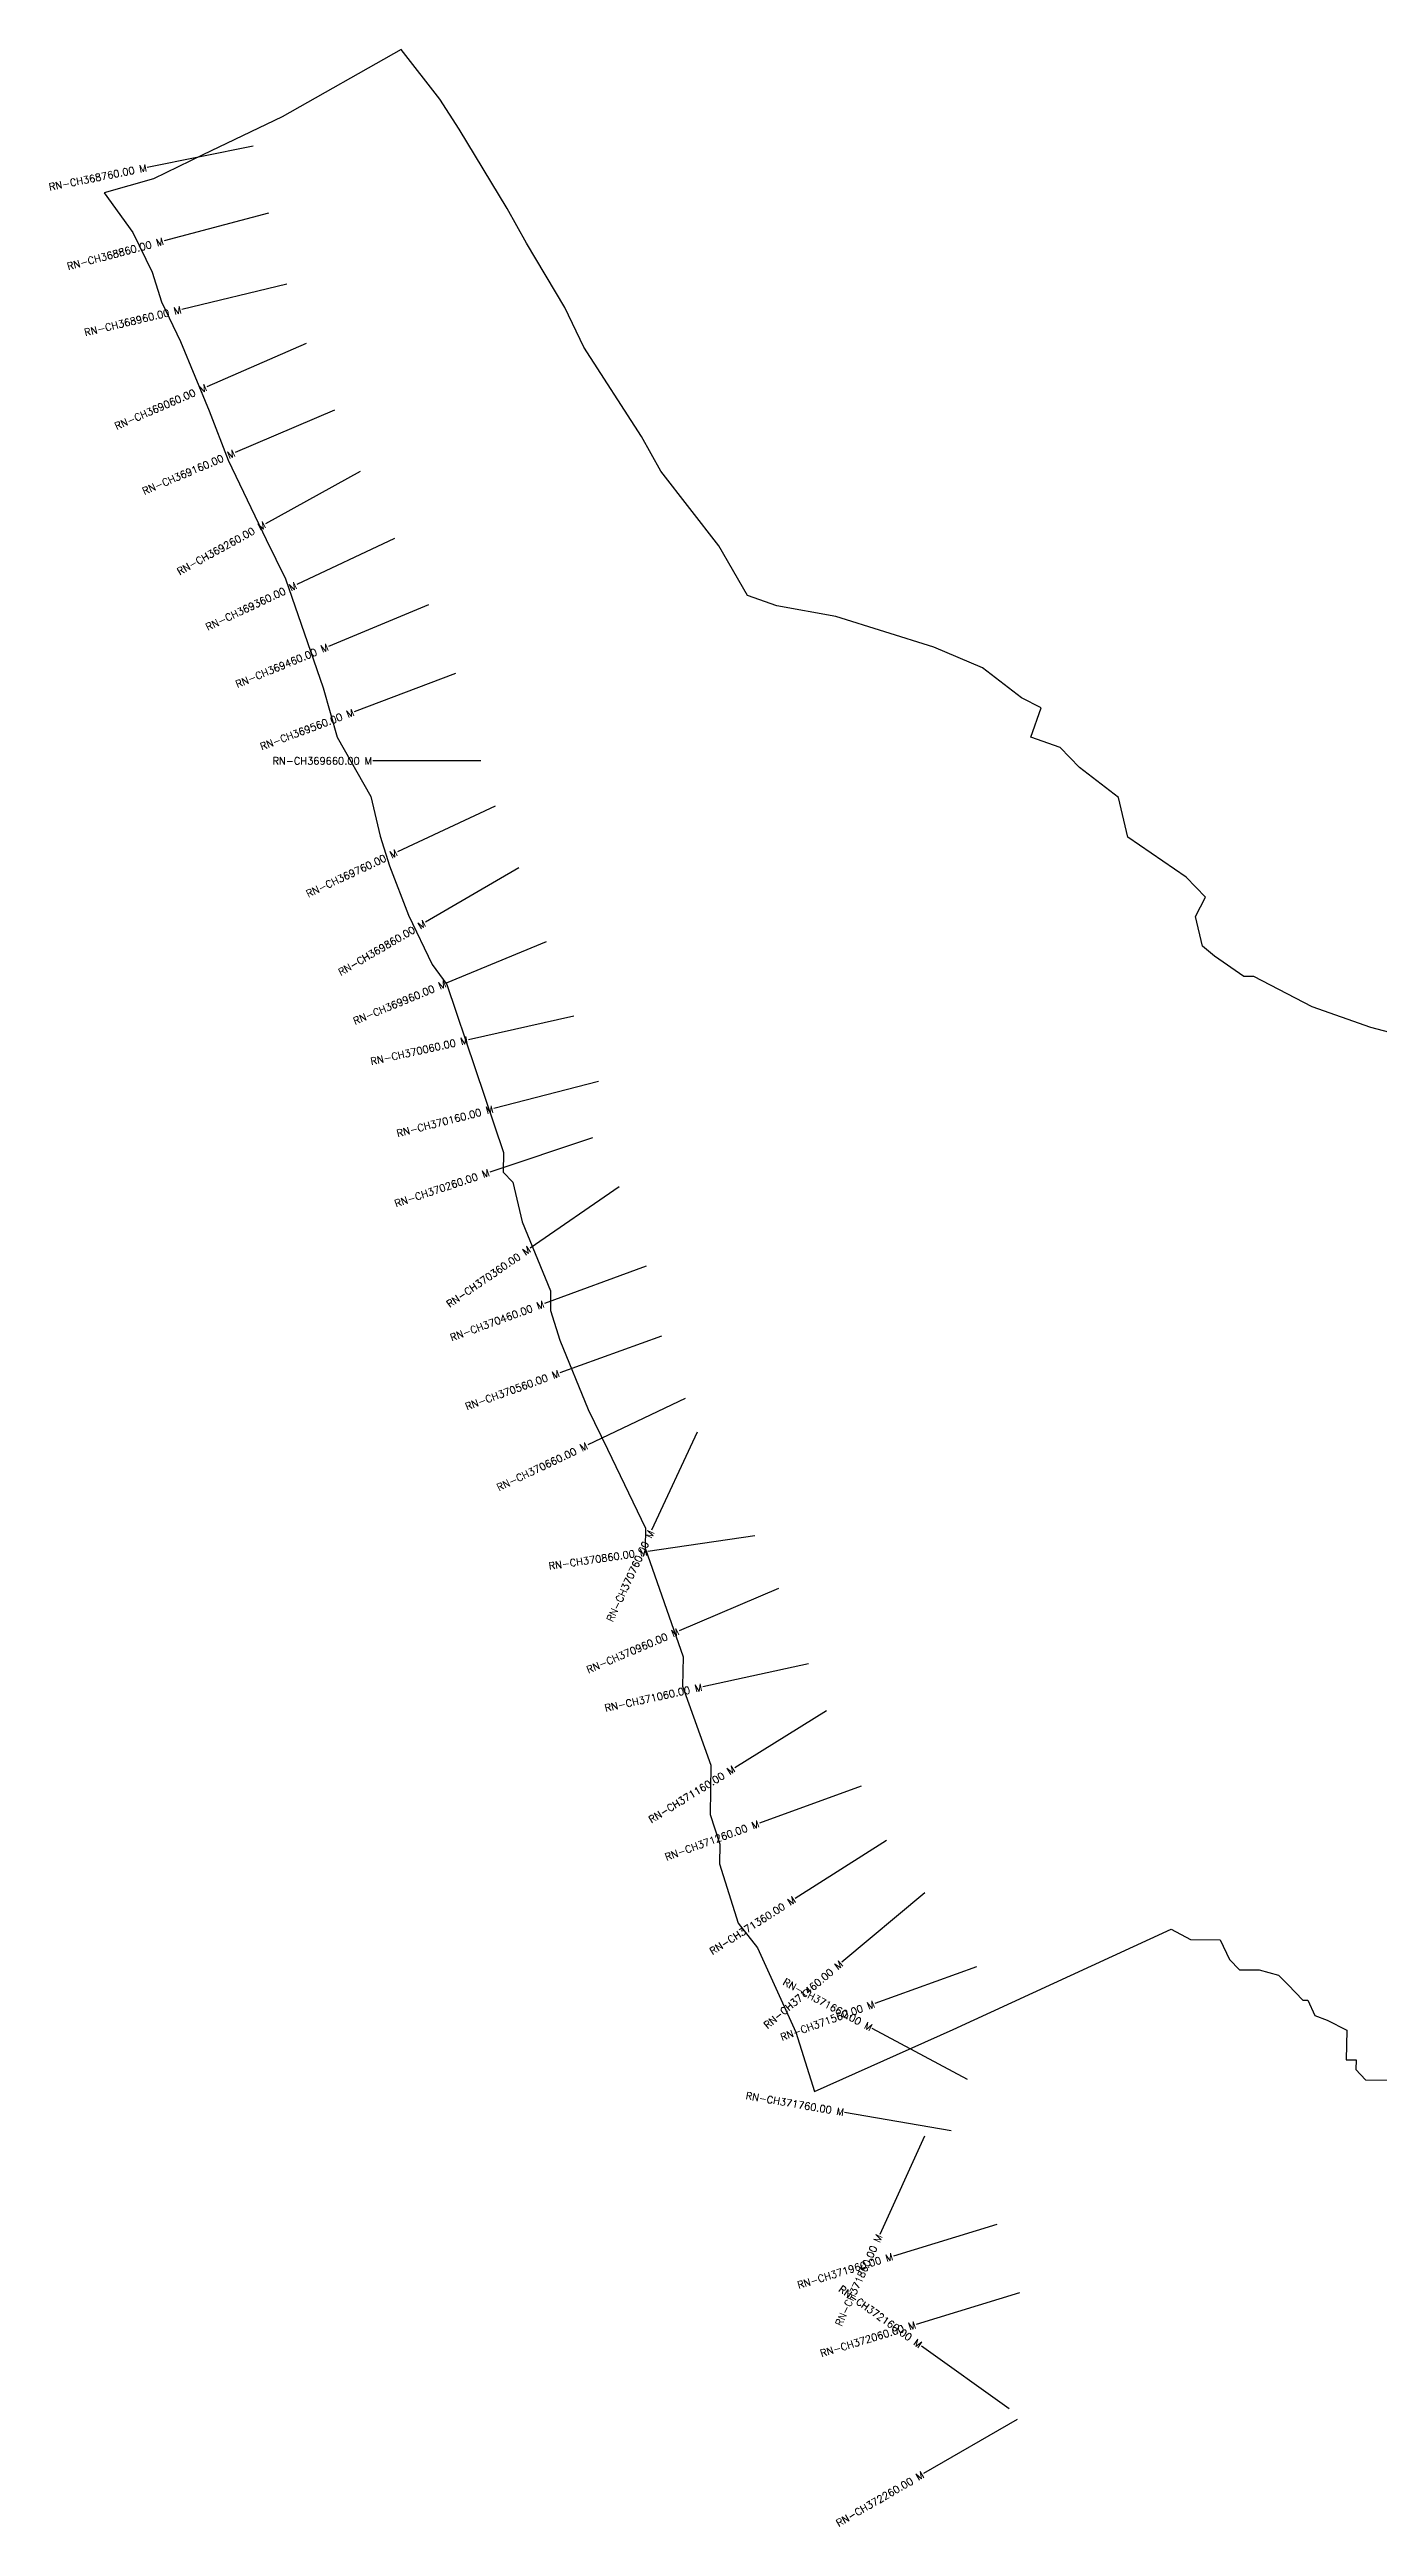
# Model space of a CAD drawing. Header units: metres. Extents: x 299365 to 303475, y 1964482 to 1967921.
# Drawn here: x 299365 to 301209, y 1964482 to 1967921 of the extents above; entities that cross this region are included whole.
import ezdxf
from ezdxf.enums import TextEntityAlignment as Align

# ---------------------------------------------------------------- set-up
doc = ezdxf.new("R2010")
doc.units = ezdxf.units.M
doc.header["$MEASUREMENT"] = 0
for name, color, linetype in [('CS', 134, 'Continuous'), ('CSMark', 6, 'Continuous'), ('VILLAGE BOUNDRY', 10, 'Continuous')]:
    doc.layers.add(name, color=color, linetype=linetype)
doc.styles.get("Standard").update_dxf_attribs({"font": 'simplex.shx'})

msp = doc.modelspace()

# ---------------------------------------------------------------- linework, layer by layer
at = {"layer": 'CS'}
for p, q in [((299647.4, 1967786.2), (299500.3, 1967756.8)), ((299668.6, 1967693.4), (299523.7, 1967654.8)), ((299694.1, 1967594.7), (299548.2, 1967559.8)), ((299720.7, 1967512.3), (299583.2, 1967452.4)), ((299760.3, 1967419.7), (299622.2, 1967361.1)), ((299795.6, 1967335), (299664.3, 1967262.3)), ((299843.4, 1967241.9), (299707.9, 1967177.7)), ((299890.5, 1967149.5), (299751.9, 1967092)), ((299928, 1967054.2), (299787.6, 1967001.3)), ((299963.2, 1966933.1), (299813.2, 1966933.1)), ((299983.3, 1966870.3), (299847.5, 1966806.7)), ((300015.9, 1966784.8), (299886.5, 1966709)), ((300053.9, 1966681.8), (299915.3, 1966624.5)), ((300092.4, 1966578.8), (299946, 1966546)), ((300126.5, 1966487.8), (299981.2, 1966450.3)), ((300118.1, 1966410), (299975.9, 1966362.3)), ((300155.1, 1966341.9), (300031.6, 1966256.7)), ((300192.5, 1966231.5), (300051.7, 1966179.8)), ((300213.9, 1966134.6), (300072.8, 1966083.5)), ((300247, 1966048.1), (300111.6, 1965983.6)), ((300263.3, 1966001.3), (300200.2, 1965865.2)), ((300343.3, 1965857.4), (300194.9, 1965835.5)), ((300376.3, 1965784.3), (300238.4, 1965725.4)), ((300417.8, 1965679.5), (300271.2, 1965647.5)), ((300443.1, 1965614.4), (300315.5, 1965535.4)), ((300490.8, 1965509.6), (300349.8, 1965458.4)), ((300526.1, 1965434.2), (300399.4, 1965353.9)), ((300579.3, 1965361.8), (300464.4, 1965265.4)), ((300651.2, 1965259.1), (300510.2, 1965208.1)), ((300638.5, 1965102.6), (300506.3, 1965173.4)), ((300615.8, 1965031.4), (300468, 1965056.9)), ((300579, 1965024.2), (300516.8, 1964887.7)), ((300679.1, 1964901.4), (300535.7, 1964857.5)), ((300710.9, 1964806.7), (300567.5, 1964762.7)), ((300696.6, 1964645.4), (300574.6, 1964732.6)), ((300707.3, 1964630.8), (300577.6, 1964555.5))]:
    msp.add_line(p, q, dxfattribs=at)
at = {"layer": 'VILLAGE BOUNDRY'}
msp.add_lwpolyline([(301252.9, 1966548.7), (301198.5, 1966563.2), (301117, 1966591.6), (301035.7, 1966633.7), (301022, 1966633.9), (300981.5, 1966661.8), (300964.9, 1966675.8), (300954.9, 1966716.9), (300969, 1966743.9), (300942.1, 1966771.6), (300861, 1966827.4), (300848.1, 1966882.2), (300794.1, 1966923.9), (300767.2, 1966951.6), (300726.4, 1966965.9), (300740.7, 1967006.6), (300713.6, 1967020.7), (300659.6, 1967062.4), (300591.7, 1967090.7), (300523.8, 1967112.2), (300455.8, 1967133.6), (300374.1, 1967148.4), (300333.4, 1967162.7), (300293.4, 1967231.5), (300213, 1967335.1), (300186.4, 1967383.3), (300106.2, 1967507.3), (300079.7, 1967562.3), (300026.4, 1967651.8), (299999.8, 1967700), (299933.1, 1967810.1), (299906.4, 1967851.5), (299852.8, 1967920.5), (299687.6, 1967827.3), (299577.6, 1967774.3), (299508.9, 1967741.2), (299440.3, 1967721.7), (299480.5, 1967666.5), (299507, 1967611.5), (299520.1, 1967570.3), (299546.6, 1967515.4), (299586.2, 1967419.2), (299612.5, 1967350.6), (299665.5, 1967240.6), (299692, 1967185.6), (299744.5, 1967034.7), (299764, 1966966.1), (299810.6, 1966883.5), (299823.4, 1966828.7), (299836.4, 1966787.6), (299862.8, 1966718.9), (299895.9, 1966650.2), (299916, 1966622.6), (299994.6, 1966389.4), (299994.2, 1966362.1), (300007.6, 1966348.2), (300020.5, 1966293.4), (300060.1, 1966197.3), (300059.7, 1966170), (300072.7, 1966128.8), (300112.3, 1966032.7), (300138.8, 1965977.7), (300191.8, 1965867.8), (300191.4, 1965840.4), (300243.9, 1965689.5), (300243.3, 1965648.6), (300282.6, 1965538.8), (300281.7, 1965470.5), (300294.7, 1965429.4), (300294.3, 1965402.1), (300320.4, 1965319.8), (300347.2, 1965285.3), (300400.2, 1965168.5), (300426.3, 1965086.2), (300618.7, 1965172.1), (300921, 1965311.1), (300948.1, 1965297.1), (300989.1, 1965296.5), (301002.3, 1965269), (301015.8, 1965255.1), (301043.1, 1965254.7), (301070.3, 1965247.5), (301083.4, 1965234), (301103.9, 1965212.9), (301110.7, 1965212.8), (301120.7, 1965191.6), (301137.6, 1965185.1), (301164.8, 1965171.1), (301164.2, 1965130.1), (301177.8, 1965129.9), (301177.6, 1965116.3), (301191, 1965102.4), (301245.7, 1965101.6)], dxfattribs=at)

# ---------------------------------------------------------------- texts
at = {"layer": 'CSMark'}
for s, rotation, p in [('RN-CH368760.00 M', 11.3168, (299499.4, 1967756.6)), ('RN-CH368860.00 M', 14.8784, (299522.7, 1967654.6)), ('RN-CH368960.00 M', 13.4458, (299547.3, 1967559.6)), ('RN-CH369060.00 M', 23.5336, (299582.3, 1967452)), ('RN-CH369160.00 M', 22.9894, (299621.3, 1967360.7)), ('RN-CH369260.00 M', 28.9748, (299663.5, 1967261.8)), ('RN-CH369360.00 M', 25.3482, (299707, 1967177.2)), ('RN-CH369460.00 M', 22.5439, (299751, 1967091.7)), ('RN-CH369560.00 M', 20.6253, (299786.7, 1967001)), ('RN-CH369760.00 M', 25.0816, (299846.6, 1966806.3)), ('RN-CH369860.00 M', 30.3775, (299885.6, 1966708.5)), ('RN-CH369960.00 M', 22.4908, (299914.3, 1966624.1)), ('RN-CH370060.00 M', 12.6277, (299945, 1966545.8)), ('RN-CH370160.00 M', 14.4786, (299980.3, 1966450)), ('RN-CH370260.00 M', 18.5547, (299974.9, 1966362)), ('RN-CH370360.00 M', 34.6203, (300030.8, 1966256.1)), ('RN-CH370460.00 M', 20.1603, (300050.7, 1966179.5)), ('RN-CH370560.00 M', 19.8868, (300071.9, 1966083.2)), ('RN-CH370660.00 M', 25.489, (300110.7, 1965983.1)), ('RN-CH370860.00 M', 8.3835, (300193.9, 1965835.3)), ('RN-CH370760.00 M', 65.1099, (300199.8, 1965864.3)), ('RN-CH370960.00 M', 23.1393, (300237.5, 1965725)), ('RN-CH371060.00 M', 12.2988, (300270.2, 1965647.3)), ('RN-CH371160.00 M', 31.7752, (300314.7, 1965534.9)), ('RN-CH371260.00 M', 19.9536, (300348.9, 1965458)), ('RN-CH371360.00 M', 32.3633, (300398.6, 1965353.4)), ('RN-CH371460.00 M', 39.9745, (300463.6, 1965264.8)), ('RN-CH371660.00 M', 331.8142, (300505.4, 1965173.9)), ('RN-CH371560.00 M', 19.8838, (300509.2, 1965207.8)), ('RN-CH371760.00 M', 350.2108, (300467, 1965057)), ('RN-CH371860.00 M', 65.5079, (300516.4, 1964886.8)), ('RN-CH371960.00 M', 17.0443, (300534.8, 1964857.2)), ('RN-CH372160.00 M', 324.4445, (300573.8, 1964733.2)), ('RN-CH372060.00 M', 17.0432, (300566.5, 1964762.4)), ('RN-CH372260.00 M', 30.1558, (300576.8, 1964555))]:
    msp.add_text(s, height=10, rotation=rotation, dxfattribs=at).set_placement(p, align=Align.MIDDLE_RIGHT)
msp.add_text('RN-CH369660.00 M', height=10, dxfattribs=at).set_placement((299812.2, 1966933.1), align=Align.MIDDLE_RIGHT)

doc.saveas('drawing.dxf')
